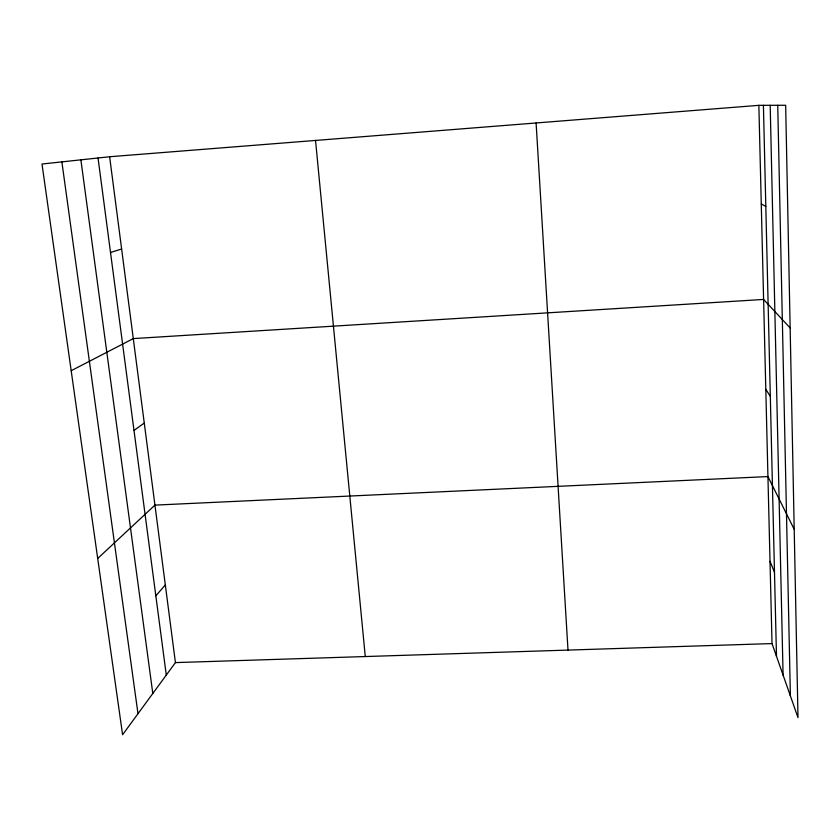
<?xml version="1.0" encoding="UTF-8"?>
<svg xmlns="http://www.w3.org/2000/svg" width="840" height="840" viewBox="0 0 840 840"><rect width="100%" height="100%" fill="white"/><g stroke="black" fill="none" stroke-linecap="round" stroke-linejoin="round"><path stroke-width="1.26" d="M109.63 156.744L175.423 662.602L122.588 734.727L42 164.021L109.63 156.744L758.856 105.336L785.663 105.273L798 717.612L772.023 643.577L758.856 105.336M155.831 595.823L165.322 584.945M97.703 558.474L154.938 505.113L767.939 476.574L794.21 529.337M134.001 430.437L144.26 423.024M71.19 370.713L133.276 338.594L763.602 299.439L790.146 327.957M110.513 252.472L121.632 249.029M175.423 662.602L772.023 643.577M761.271 203.931L765.818 206.43M765.807 389.33L770.322 396.344M770.007 561.288L774.49 572.229M61.877 161.879L137.991 713.706M80.882 159.831L152.806 693.473M98.039 157.983L166.288 675.077M315.536 140.438L365.274 656.554M536.099 122.976L567.998 650.087M763.413 105.326L776.486 656.303M770.196 105.305L783.09 675.129M777.735 105.294L790.388 695.929"/></g></svg>
